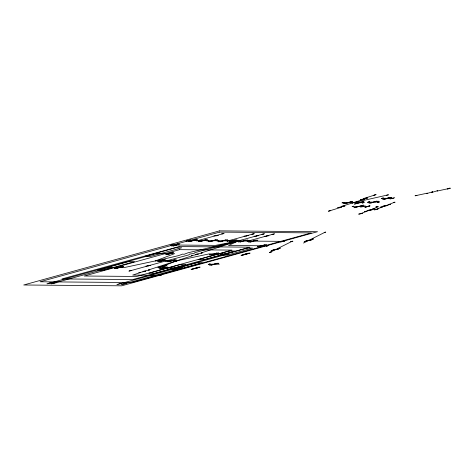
<?xml version="1.0" encoding="UTF-8"?>
<svg xmlns="http://www.w3.org/2000/svg" width="474" height="474" viewBox="0 0 474 474"><rect width="100%" height="100%" fill="white"/><g stroke="black" fill="none" stroke-linecap="round" stroke-linejoin="round"><path stroke-width="0.71" d="M54.812 282.877L111.503 267.235M50.659 282.877L157.374 253.317L158.103 253.211L156.142 253.744L168.104 253.566L171.973 252.606L165.734 254.544L173.466 252.618L167.233 254.556L171.096 253.59L174.639 253.626L155.638 260.842M155.905 260.884L178.597 255.61L182.668 254.082L184.013 254.307L188.083 252.778L237.101 241.23L255.45 236.194M176.98 260.83L177.649 260.587L175.688 261.121L177.495 260.664M238.807 240.751L239.157 240.721L238.203 240.887M156.544 260.582L160.005 260.706L163.868 259.746L157.629 261.684L165.361 259.758L159.128 261.695L162.991 260.736L166.765 260.629M111.479 267.253L110.187 267.496M166.522 260.842L188.836 254.882L189.523 254.129L194.144 253.412L194.832 252.666L239.145 240.733M180.416 268.355L182.472 267.834M182.46 267.857L124.976 283.707M220.89 254.283L222.946 253.756L220.89 254.295M226.542 254.331L228.604 253.803L120.597 283.636M328.441 211.173L330.485 210.646L328.482 211.191M373.933 195.181L375.983 194.654M375.989 194.678L373.974 195.205M290.781 241.693L292.831 241.171M292.814 241.201L290.793 241.716M196.787 240.887L198.831 240.365M198.831 240.389L196.811 240.911M229.066 240.62L227.046 241.171L245.372 236.105M237.201 241.183L237.847 240.976L234.577 240.952L230.714 241.912L236.947 239.974L229.215 241.9L235.454 239.963L231.59 240.922L228.326 240.899M247.179 241.319L265.529 236.277M249.206 240.828L247.173 241.337M342.086 202.896L344.13 202.374M344.112 202.404L342.11 202.919M354.131 202.457L352.158 203.002L388.49 194.796L386.541 195.247M369.507 201.8L367.486 202.345L369.536 201.806M381.286 198.511L383.336 197.99M383.318 198.025L381.297 198.535M377.885 206.433L375.852 206.942L377.902 206.397M270.37 252.209L274.138 250.313L271.063 250.924L278.801 248.909L272.651 250.13L280.395 248.109L277.32 248.72L291.51 241.592M303.467 243.061L307.235 241.171L304.16 241.781L311.904 239.761L305.748 240.982L313.492 238.961L310.417 239.571L324.607 232.444C328.061 231.525 322.581 232.687 324.607 232.444M175.647 261.073L177.637 260.582L175.581 261.109L176.162 261.038M167.5 260.546L165.704 261.02L166.433 260.866M177.596 260.623L209.052 253.916L212.595 253.946L209.478 254.917L217.211 252.992L210.971 254.929L218.704 253.003L215.587 253.975L221.636 254.023M156.07 253.75L158.079 253.229L157.433 253.448M109.476 267.769L111.372 267.3L109.435 267.763L110.098 267.52M239.026 240.786L238.866 240.845M416.93 195.377L415.04 195.798L427.435 193.131L426.867 193.564L432.821 191.668L431.678 192.533L437.626 190.643L437.058 191.075L448.463 188.634M160.911 266.945L158.434 267.905L161.978 267.934L165.841 266.975L159.608 268.912L167.34 266.986L161.101 268.924L164.964 267.964L171.019 268.011C174.497 267.176 168.851 268.835 171.019 268.011M163.394 265.979L176.109 261.05M360.667 213.667L367.066 211.185L364.571 211.6L372.25 209.727L367.267 210.557L374.946 208.679L372.457 209.093L378.347 206.812M376.238 209.366L382.631 206.883L380.142 207.298L387.821 205.426L382.838 206.255L390.517 204.377L388.022 204.792L393.912 202.505C397.236 201.734 392.958 202.404 393.912 202.505M447.278 189.096L449.648 188.178M448.09 188.871L449.867 188.178M448.896 188.646L450.081 188.184M449.708 188.421L450.3 188.19M175.736 261.032L176.346 260.842L173.069 260.819L176.186 259.853L168.46 261.778L174.693 259.841L166.961 261.761L170.083 260.795L166.818 260.765M353.788 202.517L364.589 199.104L360.323 199.714L367.818 197.948L363.552 198.553L374.419 195.134M330.123 210.693L341.481 207.191L337.654 207.671L345.001 205.977L341.167 206.457L352.526 202.961M155.644 260.836L156.461 260.599M175.854 261.097L148.398 269.984L149.843 269.884L142.899 271.401L145.779 271.199L138.841 272.716L140.28 272.615L132.684 275.074L160.289 275.311M177.069 260.664L192.782 255.628L191.36 255.723L198.286 254.218L195.442 254.402L202.362 252.897L200.94 252.992L237.356 241.23M238.487 240.958L238.286 241.017M166.256 260.759C163.98 261.37 169.105 260.084 166.848 260.611M207.606 240.721L206.871 240.999L208.91 240.448L204.341 240.691L207.458 239.726L199.732 241.645L205.965 239.714L198.233 241.633L201.355 240.668L198.091 240.638M353.468 202.736L359.037 202.783M217.684 240.804L216.95 241.082L218.988 240.537L214.42 240.78L217.536 239.808L209.81 241.734L216.043 239.797L208.311 241.722L211.434 240.751L208.169 240.727M362.983 202.813L362.255 203.056L364.287 202.57L359.357 202.783M353.177 206.391C355.387 205.58 349.776 207.203 353.177 206.391L358.753 206.439M378.311 202.161L377.582 202.404L379.615 201.912L375.047 202.131L378.163 201.166L370.431 203.085L376.67 201.148L368.938 203.073L372.054 202.108L368.79 202.078M209.472 264.131L210.213 263.858L208.181 264.403L212.737 264.16L209.615 265.126L217.347 263.206L211.114 265.144L218.84 263.218L215.723 264.184L219.266 264.214M187.295 240.715L188.462 240.389M186.448 241.035L189.95 240.069M186.027 241.201L190.69 239.909M198.802 240.359L215.137 235.845M216.268 235.537L222.294 233.872M354.315 204.087L363.647 201.509M354.688 204.075L364.02 201.491M246.504 235.791L252.529 234.126M354.404 207.731L363.736 205.153M130.741 270.654L148.072 265.867M149.203 265.553L165.539 261.038M256.582 235.88L262.608 234.215M360.59 207.138L365.253 205.846M390.055 198.997L394.718 197.705M362.071 206.818L364.405 206.172M391.536 198.677L393.87 198.031M364.814 207.174L369.477 205.882M365.128 207.174L369.797 205.888M365.448 207.179L370.117 205.888M266.661 235.963L272.686 234.298M280.727 242.013L285.389 240.721M282.208 241.693L284.542 241.047M243.737 254.502L245.751 253.946M240.988 255.338L249.051 253.11M241.539 255.344L249.597 253.116M191.046 269.333L199.11 267.105M244.839 254.508L246.853 253.951M191.597 269.339L199.661 267.111M242.09 255.35L250.148 253.122M194.897 268.503L196.911 267.946M192.148 269.345L200.206 267.117M195.448 268.509L197.462 267.952M176.452 260.819L176.974 260.688M176.778 260.884L176.257 261.014M238.067 240.916L238.487 240.816M237.658 241.171L238.179 241.041M238.072 241.07L228.492 245.485L260.481 245.757L257.364 246.723L265.096 244.803L258.857 246.741L266.589 244.815L263.473 245.781L267.514 245.816M156.355 260.783L155.822 260.901M374.122 209.816L378.353 208.916M374.365 209.816L377.535 209.141M374.845 209.816L375.9 209.585M358.551 214.118L362.782 213.217M359.037 214.118L361.152 213.667M155.555 260.872L124.022 267.609L120.479 267.579L123.596 266.613L115.863 268.539L122.102 266.601L114.37 268.521L117.487 267.555L110.75 267.496M159.744 266.761L167.049 265.197M161.984 266.37L163.814 265.979M158.749 267.146L166.054 265.582M160.994 266.755L162.819 266.364M157.759 267.532L165.065 265.967M159.999 267.14L161.824 266.749M237.32 241.136L215.569 245.372L177.003 245.04L173.14 246.006L179.373 244.069L171.641 245.994L177.88 244.057L174.017 245.017L171.789 244.999M157.095 260.457L157.475 260.404M382.589 198.268L385.854 198.292L382.737 199.264L390.463 197.338L384.23 199.276L391.962 197.35L388.84 198.322L392.389 198.351M343.389 202.647L346.654 202.676L343.531 203.642L351.264 201.717L345.025 203.654L352.757 201.734L349.64 202.7L352.905 202.73M359.067 206.445L362.977 206.474M223.811 233.398L224.137 233.404M254.046 233.658L254.372 233.658M264.154 233.741L264.486 233.747M274.233 233.83L274.565 233.836M223.082 233.552L223.74 233.558M253.317 233.812L253.975 233.818M263.425 233.901L264.083 233.907M273.504 233.984L274.162 233.99M222.353 233.712L223.337 233.718M252.589 233.966L253.572 233.978M262.697 234.055L263.68 234.061M272.775 234.138L273.759 234.15M221.619 233.866L222.934 233.878M251.854 234.12L253.169 234.132M261.968 234.209L263.283 234.221M272.046 234.292L273.362 234.304M213.827 235.833L216.452 235.856M244.063 236.093L246.687 236.117M254.141 236.182L256.766 236.2M264.219 236.265L266.844 236.289M188.362 240.555L191.277 240.579L188.154 241.55L195.886 239.625L189.653 241.562L197.38 239.637L194.263 240.608L197.528 240.632M218.247 240.81L221.512 240.839L218.39 241.805L226.122 239.885L219.889 241.823L227.615 239.897L224.498 240.863L227.763 240.893M238.404 240.982L241.669 241.011L238.546 241.977L246.279 240.057L240.045 241.995L247.772 240.069L244.655 241.035L247.92 241.065M248.483 241.07L251.747 241.1L248.625 242.066L256.357 240.14L250.124 242.078L257.85 240.158L254.734 241.124L283.055 241.367M222.199 254.028L227.295 254.076M147.894 265.541L150.519 265.564M171.582 268.017L181.163 268.1M130.072 270.648L131.387 270.66M129.669 270.808L130.652 270.814M129.266 270.968L129.923 270.974M128.869 271.122L129.195 271.128M53.503 282.865L56.128 282.889M49.343 282.865L51.968 282.889M119.288 283.63L121.913 283.648M123.661 283.695L126.291 283.719M48.538 283.185L50.511 283.203M52.697 283.179L54.67 283.197M118.482 283.944L120.455 283.962M122.861 284.015L124.828 284.027M47.738 283.499L49.053 283.511M51.897 283.493L53.206 283.505M117.682 284.258L118.992 284.27M122.055 284.329L123.37 284.341M51.091 283.813L51.749 283.819M46.932 283.813L47.59 283.819M116.877 284.572L117.534 284.578M121.255 284.643L121.907 284.649M218.39 235.323A14.878 1.037 -14.4 0 1 215.765 235.3M248.631 235.578A14.878 1.037 -14.4 0 1 246 235.56M258.709 235.667A14.878 1.037 -14.4 0 1 256.079 235.643M268.788 235.756A14.878 1.037 -14.4 0 1 266.157 235.732M363.191 205.147A14.89 1.037 -14.4 0 1 353.853 207.731M145.951 266.08A14.878 1.037 -14.4 0 1 148.581 266.104M171.233 244.993L170.794 245.271L172.785 244.726L171.233 244.993M161.284 275.033L159.3 275.584L161.284 275.033M268.509 245.544L266.518 246.095L268.509 245.544M271.359 251.978L269.38 252.441L271.359 251.978M219.557 230.862L23.7 284.987L121.658 285.822L317.521 231.697L219.557 230.862M219.717 232.1L40 281.769L131.695 282.551L311.412 232.888L219.717 232.1M179.054 246.569L61.97 278.925L132.856 279.536L249.94 247.179L179.054 246.569M175.907 247.73L144.736 256.345L150.536 256.393L181.708 247.778L175.907 247.73M128.691 261.589L97.52 270.204L103.32 270.251L134.492 261.642L128.691 261.589M179.575 249.656L84.224 276.01L136.672 276.455L232.023 250.106L179.575 249.656M180.073 264.634L148.901 273.249L154.702 273.297L185.873 264.688L180.073 264.634M229.351 251.007L198.179 259.616L203.98 259.669L235.151 251.054L229.351 251.007M247.446 248.044L221.927 255.095L227.111 255.142L252.624 248.092L247.446 248.044M197.101 262.679L171.588 269.736L176.766 269.777L202.279 262.726L197.101 262.679"/></g></svg>
